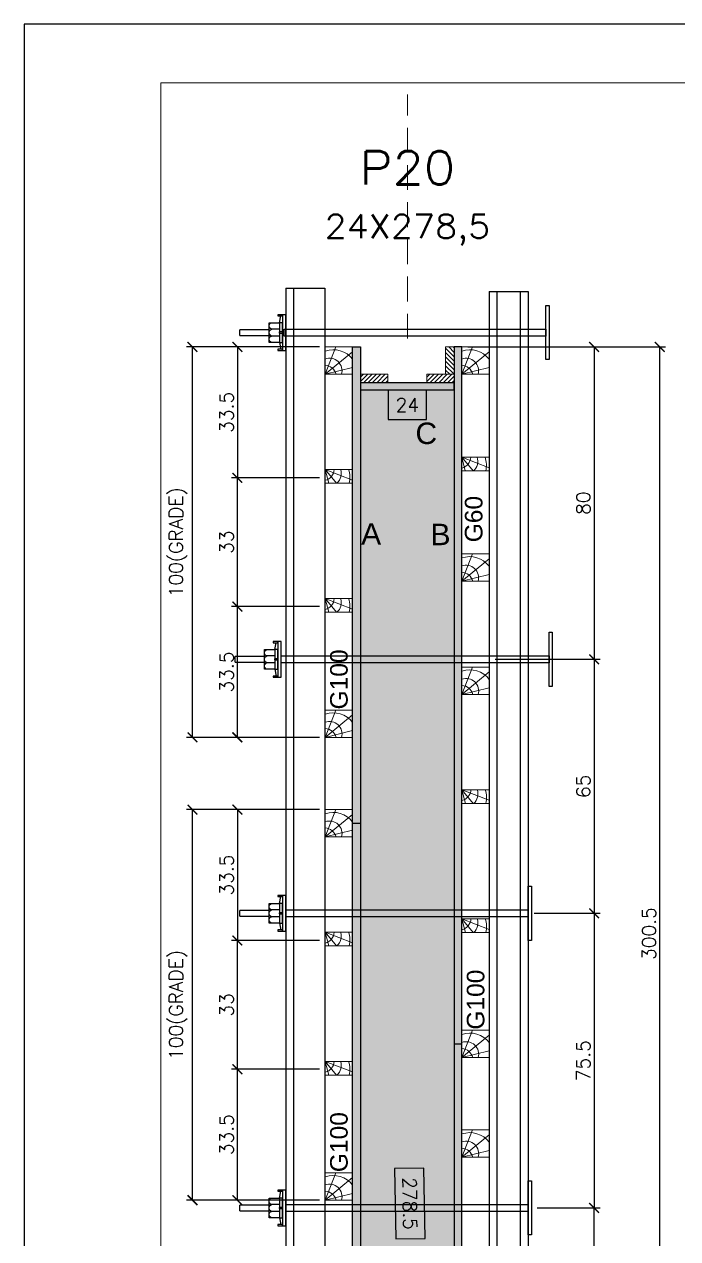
# Model space of a CAD drawing. Extents: x -23436 to 4767, y -4131 to 9755.
# Drawn here: x -17506 to -17172, y 2210 to 2832 of the extents above; entities that cross this region are included whole.
import ezdxf
from ezdxf.enums import TextEntityAlignment as Align

# ---------------------------------------------------------------- set-up
doc = ezdxf.new("R2010")
doc.units = 0
doc.header["$PDMODE"] = 2
doc.header["$PDSIZE"] = 10
doc.linetypes.add('CABLIN', pattern=[0.35, 0.25, -0.1])
doc.linetypes.add('HIDDEN', pattern=[9.525, 6.35, -3.175])
doc.layers.get('0').update_dxf_attribs({"lineweight": 13})
doc.layers.get('Defpoints').update_dxf_attribs({"lineweight": 13})
for name, color, linetype in [('Barra de Ancoragem', 20, 'Continuous'), ('CHAPA', 1, 'Continuous'), ('Concreto', 250, 'HIDDEN'), ('Cota', 4, 'Continuous'), ('Cota Seção (2x)', 4, 'Continuous'), ('Hachura', 252, 'CABLIN'), ('MB Logo', 254, 'Continuous'), ('MEIO_PONT', 93, 'Continuous'), ('Painéis', 30, 'Continuous'), ('Perfil Metálico', 224, 'Continuous'), ('Texto de Titulo', 7, 'Continuous'), ('Texto Qtd Sarr', 242, 'Continuous'), ('TEXTO_GERAL', 7, 'Continuous')]:
    doc.layers.add(name, color=color, linetype=linetype)
for name, color, linetype, lineweight in [('FOLHA MB', 7, 'Continuous', 13), ('Madeira', 100, 'Continuous', 13), ('sarrafo', 93, 'Continuous', 13), ('Texto Seção', 7, 'Continuous', 15)]:
    doc.layers.add(name, color=color, linetype=linetype, lineweight=lineweight)
doc.layers.add('Laje_Perimetro', color=7, linetype='Continuous', plot=False)
doc.styles.add('ARIAL', font='arial.ttf', dxfattribs={"oblique": 15, "height": 25})
doc.styles.add('ROMANS', font='romans.shx')
doc.styles.add('SANSSERIF', font='sas_____.pfb')
doc.dimstyles.new('COTA SECAO', dxfattribs={"dimtxt": 7, "dimasz": 5, "dimexe": 3, "dimexo": 3, "dimgap": 2, "dimtad": 3, "dimdec": 1, "dimlfac": 0.5, "dimzin": 12, "dimdsep": 46, "dimtxsty": 'ROMANS', "dimblk": 'ARCHTICK', "dimcen": 0, "dimclrd": 4, "dimclre": 4, "dimclrt": 1, "dimadec": 1, "dimazin": 3, "dimtfac": 1, "dimtdec": 1, "dimtmove": 0, "dimatfit": 3, "dimldrblk": 'OBLIQUE', "dimfxl": 0, "dimtolj": 1, "dimtzin": 12, "dimarcsym": 0})
doc.dimstyles.new('SECÇÃO 2', dxfattribs={"dimtxt": 7, "dimasz": 6, "dimexe": 0.18, "dimexo": 2, "dimgap": -4, "dimtad": 3, "dimdec": 1, "dimlfac": 0.5, "dimzin": 12, "dimdsep": 46, "dimtxsty": 'ROMANS', "dimblk": 'ARCHTICK', "dimcen": 0.09, "dimse1": 1, "dimse2": 1, "dimsd1": 1, "dimsd2": 1, "dimclrd": 180, "dimclre": 5, "dimclrt": 1, "dimadec": 0, "dimazin": 3, "dimtfac": 1, "dimtdec": 1, "dimtofl": 0, "dimtmove": 0, "dimatfit": 3, "dimldrblk": 'ARCHTICK', "dimfxl": 0, "dimtolj": 1, "dimtzin": 0, "dimarcsym": 0})

# ---------------------------------------------------------------- blocks, each defined once
blk = doc.blocks.new('A$C169d8357')
at = {"layer": 'FOLHA MB', "color": 1}
for points in [[(0, 1199.94), (0, 149.94), (1485.02, 149.94), (1485.02, 1199.94)], [(70, 1169.94), (70, 179.94), (1455.02, 179.94), (1455.02, 1169.94)]]:
    blk.add_lwpolyline(points, close=True, dxfattribs=at)
blk = doc.blocks.new('titulo1')
at = {"layer": 'Defpoints', "color": 252, "linetype": 'HIDDEN', "ltscale": 2}
blk.add_line((0, 0), (0, 125), dxfattribs=at)
at = {"layer": 'Defpoints', "style": 'ROMANS', "oblique": 15}
blk.add_attdef('FOLHA', text='', height=10, dxfattribs=at).set_placement((0, 15.58), align=Align.MIDDLE_CENTER)
at = {"layer": 'Texto Qtd Sarr', "color": 3, "style": 'ROMANS', "oblique": 15}
for tag, height, p in [('TITULO', 17, (0, 71.45)), ('SEÇÃO', 12, (0, 41.55))]:
    blk.add_attdef(tag, text='', height=height, dxfattribs=at).set_placement(p, align=Align.MIDDLE_CENTER)
blk = doc.blocks.new('ERTYERTYUYTURTYUTRYU')
at = {"layer": 'Barra de Ancoragem'}
for p, q in [((8963.33, 10873.8), (8963.33, 10855.54)), ((8964.88, 10869.68), (8964.1, 10873.21)), ((8985.14, 10863.2), (8985.14, 10866.14)), ((8964.88, 10859.66), (8964.1, 10856.13))]:
    blk.add_line(p, q, dxfattribs=at)
at = {"layer": 'Barra de Ancoragem', "flags": 128}
for points in [[(8961.54, 10855.54), (8961.54, 10873.8), (8963.33, 10873.8), (8963.33, 10855.54)], [(8963.33, 10873.8), (8965.7, 10873.8), (8965.7, 10873.21), (8963.33, 10873.21)], [(8963.33, 10869.68), (8964.88, 10869.68), (8964.88, 10859.66), (8963.33, 10859.66)], [(8963.33, 10856.13), (8965.7, 10856.13), (8965.7, 10855.54), (8963.33, 10855.54)]]:
    blk.add_lwpolyline(points, close=True, dxfattribs=at)
for points in [[(8964.88, 10859.66), (8970.14, 10859.66), (8970.14, 10869.68), (8964.88, 10869.68)], [(8964.88, 10864.37), (8963.33, 10864.37), (8963.33, 10864.96), (8964.88, 10864.96), (8964.88, 10864.37), (8964.88, 10864.96)], [(8985.14, 10863.2), (8970.14, 10863.2), (8970.14, 10866.14), (8985.14, 10866.14)]]:
    blk.add_lwpolyline(points, dxfattribs=at)
for points in [[(8964.88, 10866.44), (8968.96, 10866.44, 0.729796), (8968.96, 10869.68, 0.729796)], [(8964.88, 10862.9), (8968.96, 10862.9, 0.666667), (8968.96, 10866.44, 0.666667)]]:
    blk.add_lwpolyline(points, format="xyb", dxfattribs=at)
at = {"layer": 'Barra de Ancoragem'}
blk.add_arc((8968.44, 10861.28), 1.7, 287.75636, 72.24364, dxfattribs=at)
blk = doc.blocks.new('*D1012')
at = {"layer": 'Cota Seção (2x)', "color": 180, "lineweight": -2, "transparency": 16777216}
for p, q in [((-17301.76, 2246.42), (-17316.76, 2246.15)), ((-17316.76, 2246.15), (-17316.13, 2210.16)), ((-17301.14, 2210.42), (-17301.76, 2246.42)), ((-17316.13, 2210.16), (-17301.14, 2210.42))]:
    blk.add_line(p, q, dxfattribs=at)
at = {"layer": 'Defpoints', "color": 0, "transparency": 16777216}
for p in [(-17327.72, 2644.29), (-17286.25, 2645.02), (-17286.25, 2088)]:
    blk.add_point(p, dxfattribs=at)
at = {"layer": 'Cota Seção (2x)', "color": 1, "transparency": 16777216, "insert": (-17308.95, 2228.29), "char_height": 7, "attachment_point": 5, "rotation": 271.00154, "style": 'ROMANS'}
blk.add_mtext('\\A1;278.5', dxfattribs=at)
blk = doc.blocks.new('_ArchTick')
at = {"color": 0, "linetype": 'ByBlock', "const_width": 0.15}
blk.add_lwpolyline([(-0.5, -0.5), (0.5, 0.5)], dxfattribs=at)
blk = doc.blocks.new('*D1013')
at = {"layer": 'Cota Seção (2x)', "color": 180, "lineweight": -2, "transparency": 16777216}
for p, q in [((-17300.41, 2644.83), (-17320.08, 2644.83)), ((-17320.08, 2644.83), (-17320.08, 2629.83)), ((-17300.41, 2629.83), (-17300.41, 2644.83)), ((-17320.08, 2629.83), (-17300.41, 2629.83))]:
    blk.add_line(p, q, dxfattribs=at)
at = {"layer": 'Defpoints', "color": 0, "transparency": 16777216}
for p in [(-17334.25, 2627.7), (-17334.25, 2625.83), (-17286.25, 2627.7)]:
    blk.add_point(p, dxfattribs=at)
at = {"layer": 'Cota Seção (2x)', "color": 1, "transparency": 16777216, "insert": (-17310.25, 2637.33), "char_height": 7, "attachment_point": 5, "style": 'ROMANS'}
blk.add_mtext('\\A1;24', dxfattribs=at)
blk = doc.blocks.new('*D1014')
at = {"layer": 'Cota', "color": 4, "lineweight": -2, "transparency": 16777216}
for p, q in [((-17279.25, 2667.02), (-17177.97, 2667.02)), ((-17180.97, 2066), (-17180.97, 2667.02)), ((-17279.25, 2066), (-17177.97, 2066))]:
    blk.add_line(p, q, dxfattribs=at)
at = {"layer": 'Defpoints', "color": 0, "transparency": 16777216}
for p in [(-17282.25, 2667.02), (-17180.97, 2667.02), (-17282.25, 2066)]:
    blk.add_point(p, dxfattribs=at)
at = {"layer": 'Cota', "color": 4, "lineweight": -2, "transparency": 16777216, "xscale": 5, "yscale": 5, "zscale": 5}
for p, rotation in [((-17180.97, 2667.02), 90), ((-17180.97, 2066), 270)]:
    blk.add_blockref('_ArchTick', p, dxfattribs=dict(at, rotation=rotation))
at = {"layer": 'Cota', "color": 1, "transparency": 16777216, "insert": (-17186.47, 2366.51), "char_height": 7, "attachment_point": 5, "rotation": 90, "style": 'ROMANS'}
blk.add_mtext('\\A1;300.5', dxfattribs=at)
blk = doc.blocks.new('_OBLIQUE')
at = {"color": 0, "linetype": 'ByBlock', "lineweight": -2}
for p, q in [((0, 0), (-1, 0)), ((-0.5, -0.5), (0.5, 0.5))]:
    blk.add_line(p, q, dxfattribs=at)
blk = doc.blocks.new('PONTALETE')
at = {"layer": 'Madeira'}
for q in [(2.71, 7), (7, 5.76), (7, 1.74)]:
    blk.add_line((0, 0), q, dxfattribs=at)
blk.add_lwpolyline([(0, 0), (7, 0), (7, 7), (0, 7)], close=True, dxfattribs=at)
for centre, radius, start, end in [((2.04, 0.06), 6.23, 37.2818, 109.0913), ((1.09, 0.9), 3.19, 343.603, 109.9847), ((-0.21, -0.78), 3.09, 14.6322, 86.0383)]:
    blk.add_arc(centre, radius, start, end, dxfattribs=at)
blk = doc.blocks.new('MEIO PONTALETE')
at = {"layer": 'Madeira'}
for q in [(2.71, 7), (3.5, 2.88), (3.5, 0.87)]:
    blk.add_line((0, 0), q, dxfattribs=at)
blk.add_lwpolyline([(0, 0), (3.5, 0), (3.5, 7), (0, 7)], close=True, dxfattribs=at)
for centre, radius, start, end in [((2.04, 0.06), 6.23, 76.4499, 109.0913), ((1.09, 0.9), 3.19, 40.9063, 109.9847), ((-0.21, -0.78), 3.09, 14.6322, 86.0383)]:
    blk.add_arc(centre, radius, start, end, dxfattribs=at)
blk = doc.blocks.new('*D1018')
at = {"layer": 'Cota Seção (2x)', "color": 4, "lineweight": -2, "transparency": 16777216}
for p, q in [((-17355.26, 2534.02), (-17400.27, 2534.02)), ((-17397.27, 2467.02), (-17397.27, 2534.02)), ((-17355.29, 2467.02), (-17400.27, 2467.02))]:
    blk.add_line(p, q, dxfattribs=at)
at = {"layer": 'Defpoints', "color": 0, "transparency": 16777216}
for p in [(-17397.27, 2534.02), (-17352.26, 2534.02), (-17352.29, 2467.02)]:
    blk.add_point(p, dxfattribs=at)
at = {"layer": 'Cota Seção (2x)', "color": 4, "lineweight": -2, "transparency": 16777216, "xscale": 5, "yscale": 5, "zscale": 5}
for p, rotation in [((-17397.27, 2534.02), 90), ((-17397.27, 2467.02), 270)]:
    blk.add_blockref('_ArchTick', p, dxfattribs=dict(at, rotation=rotation))
at = {"layer": 'Cota Seção (2x)', "color": 1, "transparency": 16777216, "insert": (-17402.77, 2500.52), "char_height": 7, "attachment_point": 5, "rotation": 90, "style": 'ROMANS'}
blk.add_mtext('\\A1;33.5', dxfattribs=at)
blk = doc.blocks.new('*D1019')
at = {"layer": 'Cota Seção (2x)', "color": 4, "lineweight": -2, "transparency": 16777216}
for p, q in [((-17355.29, 2667.02), (-17400.27, 2667.02)), ((-17397.27, 2667.02), (-17397.27, 2599.98)), ((-17355.28, 2599.98), (-17400.27, 2599.98))]:
    blk.add_line(p, q, dxfattribs=at)
at = {"layer": 'Defpoints', "color": 0, "transparency": 16777216}
for p in [(-17352.29, 2667.02), (-17397.27, 2599.98), (-17352.28, 2599.98)]:
    blk.add_point(p, dxfattribs=at)
at = {"layer": 'Cota Seção (2x)', "color": 4, "lineweight": -2, "transparency": 16777216, "xscale": 5, "yscale": 5, "zscale": 5}
for p, rotation in [((-17397.27, 2667.02), 90), ((-17397.27, 2599.98), 270)]:
    blk.add_blockref('_ArchTick', p, dxfattribs=dict(at, rotation=rotation))
at = {"layer": 'Cota Seção (2x)', "color": 1, "transparency": 16777216, "insert": (-17402.77, 2633.5), "char_height": 7, "attachment_point": 5, "rotation": 90, "style": 'ROMANS'}
blk.add_mtext('\\A1;33.5', dxfattribs=at)
blk = doc.blocks.new('*D1020')
at = {"layer": 'Cota Seção (2x)', "color": 4, "lineweight": -2, "transparency": 16777216}
for p, q in [((-17355.28, 2599.98), (-17400.27, 2599.98)), ((-17397.27, 2534.02), (-17397.27, 2599.98)), ((-17355.29, 2534.02), (-17400.27, 2534.02))]:
    blk.add_line(p, q, dxfattribs=at)
at = {"layer": 'Defpoints', "color": 0, "transparency": 16777216}
for p in [(-17397.27, 2599.98), (-17352.28, 2599.98), (-17352.29, 2534.02)]:
    blk.add_point(p, dxfattribs=at)
at = {"layer": 'Cota Seção (2x)', "color": 4, "lineweight": -2, "transparency": 16777216, "xscale": 5, "yscale": 5, "zscale": 5}
for p, rotation in [((-17397.27, 2599.98), 90), ((-17397.27, 2534.02), 270)]:
    blk.add_blockref('_ArchTick', p, dxfattribs=dict(at, rotation=rotation))
at = {"layer": 'Cota Seção (2x)', "color": 1, "transparency": 16777216, "insert": (-17402.77, 2567), "char_height": 7, "attachment_point": 5, "rotation": 90, "style": 'ROMANS'}
blk.add_mtext('\\A1;33', dxfattribs=at)
blk = doc.blocks.new('*D1021')
at = {"layer": 'Cota Seção (2x)', "color": 4, "lineweight": -2, "transparency": 16777216}
for p, q in [((-17355.25, 2667.02), (-17423.26, 2667.02)), ((-17420.26, 2467.02), (-17420.26, 2667.02)), ((-17355.29, 2467.02), (-17423.26, 2467.02))]:
    blk.add_line(p, q, dxfattribs=at)
at = {"layer": 'Defpoints', "color": 0, "transparency": 16777216}
for p in [(-17420.26, 2667.02), (-17352.25, 2667.02), (-17352.29, 2467.02)]:
    blk.add_point(p, dxfattribs=at)
at = {"layer": 'Cota Seção (2x)', "color": 4, "lineweight": -2, "transparency": 16777216, "xscale": 5, "yscale": 5, "zscale": 5}
for p, rotation in [((-17420.26, 2667.02), 90), ((-17420.26, 2467.02), 270)]:
    blk.add_blockref('_ArchTick', p, dxfattribs=dict(at, rotation=rotation))
at = {"layer": 'Cota Seção (2x)', "color": 1, "transparency": 16777216, "insert": (-17427.59, 2567.02), "char_height": 7, "attachment_point": 5, "rotation": 90, "style": 'ROMANS'}
blk.add_mtext('\\A1;100(GRADE)', dxfattribs=at)
blk = doc.blocks.new('*D1022')
at = {"layer": 'Cota Seção (2x)', "color": 4, "lineweight": -2, "transparency": 16777216}
for p, q in [((-17355.26, 2297.02), (-17400.27, 2297.02)), ((-17397.27, 2230.02), (-17397.27, 2297.02)), ((-17355.29, 2230.02), (-17400.27, 2230.02))]:
    blk.add_line(p, q, dxfattribs=at)
at = {"layer": 'Defpoints', "color": 0, "transparency": 16777216}
for p in [(-17397.27, 2297.02), (-17352.26, 2297.02), (-17352.29, 2230.02)]:
    blk.add_point(p, dxfattribs=at)
at = {"layer": 'Cota Seção (2x)', "color": 4, "lineweight": -2, "transparency": 16777216, "xscale": 5, "yscale": 5, "zscale": 5}
for p, rotation in [((-17397.27, 2297.02), 90), ((-17397.27, 2230.02), 270)]:
    blk.add_blockref('_ArchTick', p, dxfattribs=dict(at, rotation=rotation))
at = {"layer": 'Cota Seção (2x)', "color": 1, "transparency": 16777216, "insert": (-17402.77, 2263.52), "char_height": 7, "attachment_point": 5, "rotation": 90, "style": 'ROMANS'}
blk.add_mtext('\\A1;33.5', dxfattribs=at)
blk = doc.blocks.new('*D1023')
at = {"layer": 'Cota Seção (2x)', "color": 4, "lineweight": -2, "transparency": 16777216}
for p, q in [((-17355.29, 2430.02), (-17400.27, 2430.02)), ((-17397.27, 2430.02), (-17397.27, 2362.98)), ((-17355.28, 2362.98), (-17400.27, 2362.98))]:
    blk.add_line(p, q, dxfattribs=at)
at = {"layer": 'Defpoints', "color": 0, "transparency": 16777216}
for p in [(-17352.29, 2430.02), (-17397.27, 2362.98), (-17352.28, 2362.98)]:
    blk.add_point(p, dxfattribs=at)
at = {"layer": 'Cota Seção (2x)', "color": 4, "lineweight": -2, "transparency": 16777216, "xscale": 5, "yscale": 5, "zscale": 5}
for p, rotation in [((-17397.27, 2430.02), 90), ((-17397.27, 2362.98), 270)]:
    blk.add_blockref('_ArchTick', p, dxfattribs=dict(at, rotation=rotation))
at = {"layer": 'Cota Seção (2x)', "color": 1, "transparency": 16777216, "insert": (-17402.77, 2396.5), "char_height": 7, "attachment_point": 5, "rotation": 90, "style": 'ROMANS'}
blk.add_mtext('\\A1;33.5', dxfattribs=at)
blk = doc.blocks.new('*D1024')
at = {"layer": 'Cota Seção (2x)', "color": 4, "lineweight": -2, "transparency": 16777216}
for p, q in [((-17355.28, 2362.98), (-17400.27, 2362.98)), ((-17397.27, 2297.02), (-17397.27, 2362.98)), ((-17355.29, 2297.02), (-17400.27, 2297.02))]:
    blk.add_line(p, q, dxfattribs=at)
at = {"layer": 'Defpoints', "color": 0, "transparency": 16777216}
for p in [(-17397.27, 2362.98), (-17352.28, 2362.98), (-17352.29, 2297.02)]:
    blk.add_point(p, dxfattribs=at)
at = {"layer": 'Cota Seção (2x)', "color": 4, "lineweight": -2, "transparency": 16777216, "xscale": 5, "yscale": 5, "zscale": 5}
for p, rotation in [((-17397.27, 2362.98), 90), ((-17397.27, 2297.02), 270)]:
    blk.add_blockref('_ArchTick', p, dxfattribs=dict(at, rotation=rotation))
at = {"layer": 'Cota Seção (2x)', "color": 1, "transparency": 16777216, "insert": (-17402.77, 2330), "char_height": 7, "attachment_point": 5, "rotation": 90, "style": 'ROMANS'}
blk.add_mtext('\\A1;33', dxfattribs=at)
blk = doc.blocks.new('*D1025')
at = {"layer": 'Cota Seção (2x)', "color": 4, "lineweight": -2, "transparency": 16777216}
for p, q in [((-17355.25, 2430.02), (-17423.26, 2430.02)), ((-17420.26, 2230.02), (-17420.26, 2430.02)), ((-17355.29, 2230.02), (-17423.26, 2230.02))]:
    blk.add_line(p, q, dxfattribs=at)
at = {"layer": 'Defpoints', "color": 0, "transparency": 16777216}
for p in [(-17420.26, 2430.02), (-17352.25, 2430.02), (-17352.29, 2230.02)]:
    blk.add_point(p, dxfattribs=at)
at = {"layer": 'Cota Seção (2x)', "color": 4, "lineweight": -2, "transparency": 16777216, "xscale": 5, "yscale": 5, "zscale": 5}
for p, rotation in [((-17420.26, 2430.02), 90), ((-17420.26, 2230.02), 270)]:
    blk.add_blockref('_ArchTick', p, dxfattribs=dict(at, rotation=rotation))
at = {"layer": 'Cota Seção (2x)', "color": 1, "transparency": 16777216, "insert": (-17427.59, 2330.02), "char_height": 7, "attachment_point": 5, "rotation": 90, "style": 'ROMANS'}
blk.add_mtext('\\A1;100(GRADE)', dxfattribs=at)
blk = doc.blocks.new('*D1026')
at = {"layer": 'Cota Seção (2x)', "color": 4, "lineweight": -2, "transparency": 16777216}
for p, q in [((-17265.31, 2667.02), (-17211.57, 2667.02)), ((-17214.57, 2667.02), (-17214.57, 2507.02)), ((-17265.31, 2507.02), (-17211.57, 2507.02))]:
    blk.add_line(p, q, dxfattribs=at)
at = {"layer": 'Defpoints', "color": 0, "transparency": 16777216}
for p in [(-17268.31, 2667.02), (-17268.31, 2507.02), (-17214.57, 2507.02)]:
    blk.add_point(p, dxfattribs=at)
at = {"layer": 'Cota Seção (2x)', "color": 4, "lineweight": -2, "transparency": 16777216, "xscale": 5, "yscale": 5, "zscale": 5}
for p, rotation in [((-17214.57, 2667.02), 90), ((-17214.57, 2507.02), 270)]:
    blk.add_blockref('_ArchTick', p, dxfattribs=dict(at, rotation=rotation))
at = {"layer": 'Cota Seção (2x)', "color": 1, "transparency": 16777216, "insert": (-17220.07, 2587.02), "char_height": 7, "attachment_point": 5, "rotation": 90, "style": 'ROMANS'}
blk.add_mtext('\\A1;80', dxfattribs=at)
blk = doc.blocks.new('*D1027')
at = {"layer": 'Cota Seção (2x)', "color": 4, "lineweight": -2, "transparency": 16777216}
for p, q in [((-17243.69, 2226.03), (-17211.57, 2226.03)), ((-17214.57, 2066.03), (-17214.57, 2226.03)), ((-17211.24, 2066.03), (-17217.57, 2066.03))]:
    blk.add_line(p, q, dxfattribs=at)
at = {"layer": 'Defpoints', "color": 0, "transparency": 16777216}
for p in [(-17246.69, 2226.03), (-17214.57, 2226.03), (-17208.24, 2066.03)]:
    blk.add_point(p, dxfattribs=at)
at = {"layer": 'Cota Seção (2x)', "color": 4, "lineweight": -2, "transparency": 16777216, "xscale": 5, "yscale": 5, "zscale": 5}
for p, rotation in [((-17214.57, 2226.03), 90), ((-17214.57, 2066.03), 270)]:
    blk.add_blockref('_ArchTick', p, dxfattribs=dict(at, rotation=rotation))
at = {"layer": 'Cota Seção (2x)', "color": 1, "transparency": 16777216, "insert": (-17220.07, 2146.03), "char_height": 7, "attachment_point": 5, "rotation": 90, "style": 'ROMANS'}
blk.add_mtext('\\A1;80', dxfattribs=at)
blk = doc.blocks.new('*D1028')
at = {"layer": 'Cota Seção (2x)', "color": 4, "lineweight": -2, "transparency": 16777216}
for p, q in [((-17222.06, 2507.02), (-17211.57, 2507.02)), ((-17214.57, 2507.02), (-17214.57, 2376.92)), ((-17245.31, 2376.92), (-17211.57, 2376.92))]:
    blk.add_line(p, q, dxfattribs=at)
at = {"layer": 'Defpoints', "color": 0, "transparency": 16777216}
for p in [(-17225.06, 2507.02), (-17248.31, 2376.92), (-17214.57, 2376.92)]:
    blk.add_point(p, dxfattribs=at)
at = {"layer": 'Cota Seção (2x)', "color": 4, "lineweight": -2, "transparency": 16777216, "xscale": 5, "yscale": 5, "zscale": 5}
for p, rotation in [((-17214.57, 2507.02), 90), ((-17214.57, 2376.92), 270)]:
    blk.add_blockref('_ArchTick', p, dxfattribs=dict(at, rotation=rotation))
at = {"layer": 'Cota Seção (2x)', "color": 1, "transparency": 16777216, "insert": (-17220.07, 2441.97), "char_height": 7, "attachment_point": 5, "rotation": 90, "style": 'ROMANS'}
blk.add_mtext('\\A1;65', dxfattribs=at)
blk = doc.blocks.new('*D1029')
at = {"layer": 'Cota Seção (2x)', "color": 4, "lineweight": -2, "transparency": 16777216}
for p, q in [((-17245.31, 2376.92), (-17211.57, 2376.92)), ((-17214.57, 2376.92), (-17214.57, 2226.02)), ((-17222.06, 2226.02), (-17211.57, 2226.02))]:
    blk.add_line(p, q, dxfattribs=at)
at = {"layer": 'Defpoints', "color": 0, "transparency": 16777216}
for p in [(-17248.31, 2376.92), (-17225.06, 2226.02), (-17214.57, 2226.02)]:
    blk.add_point(p, dxfattribs=at)
at = {"layer": 'Cota Seção (2x)', "color": 4, "lineweight": -2, "transparency": 16777216, "xscale": 5, "yscale": 5, "zscale": 5}
for p, rotation in [((-17214.57, 2376.92), 90), ((-17214.57, 2226.02), 270)]:
    blk.add_blockref('_ArchTick', p, dxfattribs=dict(at, rotation=rotation))
at = {"layer": 'Cota Seção (2x)', "color": 1, "transparency": 16777216, "insert": (-17220.07, 2301.47), "char_height": 7, "attachment_point": 5, "rotation": 90, "style": 'ROMANS'}
blk.add_mtext('\\A1;75.5', dxfattribs=at)

msp = doc.modelspace()

# ---------------------------------------------------------------- hatches: boundary and pattern name
at = {"layer": 'Concreto'}
h = msp.add_hatch(dxfattribs=at)
h.set_pattern_fill('AR-CONC', color=256, scale=0.1, angle=90)
h.set_pattern_definition([(140, (-6795.234, -5860.34), (1.593909, 18.218467), [1.905, -20.955]), (85, (-6795.234, -5860.34), (-19.105685, -3.524342), [1.524, -16.764058]), (190.45144, (-6795.101, -5858.822), (-17.511775, 14.694125), [1.619, -17.809024]), (136.1842, (-6800.314, -5860.34), (4.204233, 27.107904), [2.8575, -31.4325]), (186.63556, (-6799.963, -5858.08), (-24.74261, 23.740413), [2.4285, -26.71356]), (81.18415, (-6800.314, -5860.34), (-24.74261, 23.740413), [2.285997, -25.145973]), (111, (-6799.044, -5857.8), (10.22652, 15.161439), [1.905, -20.955]), (56, (-6799.044, -5857.8), (-18.418797, 6.180203), [1.524, -16.764]), (161.45145, (-6798.192, -5856.537), (-8.192277, 21.341642), [1.619, -17.808994]), (127.5, (-6795.234, -5860.34), (-8.455504, 0.3088603), [0, -16.5608, 0, -17.018, 0, -16.8275]), (97.5, (-6795.234, -5860.34), (-10.0180575, 6.681966), [0, -9.7028, 0, -16.1798, 0, -6.4135]), (57.5, (-6795.234, -5866.0044), (0.5728744, 13.5590595), [0, -6.35, 0, -19.812, 0, -26.289]), (47.5, (-6795.234, -5868.544), (-2.542649, 14.812918), [0, -8.255, 0, -13.1572, 0, -18.669])])
h.paths.add_polyline_path([(-17334.247, 2088.247), (-17334.247, 2645.079), (-17286.247, 2644.579), (-17286.247, 2087.747)])
at = {"layer": 'Hachura'}
h = msp.add_hatch(color=256, dxfattribs=at)
h.dxf.hatch_style = 1
h.paths.add_polyline_path([(-17334.247, 2065.997), (-17338.247, 2065.997), (-17338.247, 2667.017), (-17334.247, 2667.017)])
h = msp.add_hatch(dxfattribs=at)
h.set_pattern_fill('ANSI31', color=256, scale=0.5, angle=450, style=0)
h.set_pattern_definition([(135, (-40215.655, 11790.9691), (-1.12253202, -1.12253202), [])])
h.paths.add_polyline_path([(-17286.247, 2653.017), (-17290.647, 2653.017), (-17290.647, 2667.017), (-17286.247, 2667.017)])
h = msp.add_hatch(color=256, dxfattribs=at)
h.dxf.hatch_style = 1
h.paths.add_polyline_path([(-17286.247, 2065.997), (-17282.247, 2065.997), (-17282.247, 2667.017), (-17286.247, 2667.017)])
h = msp.add_hatch(dxfattribs=at)
h.set_pattern_fill('ANSI31', color=256, scale=0.5, angle=540, style=0)
h.set_pattern_definition([(225, (-26823.1987, -20276.3909), (1.12253202, -1.12253202), [])])
h.paths.add_polyline_path([(-17334.247, 2653.017), (-17334.247, 2648.617), (-17320.247, 2648.617), (-17320.247, 2653.017)])
h = msp.add_hatch(dxfattribs=at)
h.set_pattern_fill('ANSI31', color=256, scale=0.5, angle=540, style=0)
h.set_pattern_definition([(225, (-26789.1987, -20276.3909), (1.12253202, -1.12253202), [])])
h.paths.add_polyline_path([(-17300.247, 2653.017), (-17300.247, 2648.617), (-17286.247, 2648.617), (-17286.247, 2653.017)])
h = msp.add_hatch(color=256, dxfattribs=at)
h.dxf.hatch_style = 1
h.paths.add_polyline_path([(-17334.247, 2648.617), (-17334.247, 2645.017), (-17286.247, 2645.017), (-17286.247, 2648.617)])

# ---------------------------------------------------------------- linework, layer by layer
for points in [[(-17338.247, 2467.017), (-17352.247, 2467.017), (-17352.247, 2667.017), (-17338.247, 2667.017)], [(-17268.314, 2667.017), (-17282.314, 2667.017), (-17282.314, 2547.017), (-17268.314, 2547.017)], [(-17268.247, 2303.006), (-17282.247, 2303.006), (-17282.247, 2503.006), (-17268.247, 2503.006)], [(-17338.247, 2230.017), (-17352.247, 2230.017), (-17352.247, 2430.017), (-17338.247, 2430.017)], [(-17268.247, 2065.997), (-17282.247, 2065.997), (-17282.247, 2265.997), (-17268.247, 2265.997)]]:
    msp.add_lwpolyline(points, close=True)
at = {"layer": 'Barra de Ancoragem', "flags": 128}
for points in [[(-17237.673, 2688.235), (-17237.673, 2660.498), (-17239.273, 2660.498), (-17239.273, 2688.235)], [(-17239.273, 2672.591), (-17373.324, 2672.591), (-17373.324, 2676.142), (-17239.273, 2676.142)], [(-17236.047, 2520.886), (-17236.047, 2493.149), (-17237.647, 2493.149), (-17237.647, 2520.886)], [(-17237.673, 2505.218), (-17374.832, 2505.218), (-17374.832, 2508.77), (-17237.673, 2508.77)], [(-17246.688, 2390.809), (-17246.688, 2363.072), (-17248.288, 2363.072), (-17248.288, 2390.809)], [(-17248.314, 2375.142), (-17372.432, 2375.142), (-17372.432, 2378.693), (-17248.314, 2378.693)], [(-17246.688, 2239.896), (-17246.688, 2212.159), (-17248.288, 2212.159), (-17248.288, 2239.896)], [(-17248.314, 2224.228), (-17372.432, 2224.228), (-17372.432, 2227.779), (-17248.314, 2227.779)]]:
    msp.add_lwpolyline(points, close=True, dxfattribs=at)
at = {"layer": 'CHAPA'}
for points in [[(-17334.247, 2065.997), (-17338.247, 2065.997), (-17338.247, 2667.017), (-17334.247, 2667.017)], [(-17286.247, 2065.997), (-17282.247, 2065.997), (-17282.247, 2667.017), (-17286.247, 2667.017)], [(-17334.247, 2648.617), (-17334.247, 2645.017), (-17286.247, 2645.017), (-17286.247, 2648.617)]]:
    msp.add_lwpolyline(points, close=True, dxfattribs=at)
at = {"layer": 'Laje_Perimetro'}
msp.add_lwpolyline([(-16021.356, 2832.259), (-17506.377, 2832.259), (-17506.377, 1782.259), (-16021.356, 1782.259)], close=True, dxfattribs=at)
at = {"layer": 'Painéis', "color": 32, "true_color": 0xcd6928}
for p, q in [((-17338.247, 2423.017), (-17334.247, 2423.017)), ((-17286.247, 2310.006), (-17282.247, 2310.006))]:
    msp.add_line(p, q, dxfattribs=at)
at = {"layer": 'Perfil Metálico'}
for p, q in [((-17372.432, 2697.075), (-17372.432, 2032.075)), ((-17372.432, 2697.075), (-17352.432, 2697.075)), ((-17368.432, 2032.075), (-17368.432, 2697.075)), ((-17352.432, 2697.075), (-17352.432, 2032.075)), ((-17268.314, 2695.475), (-17268.314, 2030.475)), ((-17268.314, 2695.475), (-17248.314, 2695.475)), ((-17264.314, 2030.475), (-17264.314, 2695.475)), ((-17252.314, 2030.475), (-17252.314, 2695.475)), ((-17248.314, 2695.475), (-17248.314, 2030.475))]:
    msp.add_line(p, q, dxfattribs=at)
at = {"layer": 'sarrafo'}
for points in [[(-17290.647, 2667.017), (-17290.647, 2653.017), (-17286.247, 2653.017), (-17286.247, 2667.017)], [(-17290.647, 2667.017), (-17290.647, 2653.017), (-17286.247, 2653.017), (-17286.247, 2667.017)], [(-17320.247, 2648.617), (-17334.247, 2648.617), (-17334.247, 2653.017), (-17320.247, 2653.017)], [(-17320.247, 2648.617), (-17334.247, 2648.617), (-17334.247, 2653.017), (-17320.247, 2653.017)], [(-17286.247, 2648.617), (-17300.247, 2648.617), (-17300.247, 2653.017), (-17286.247, 2653.017)], [(-17286.247, 2648.617), (-17300.247, 2648.617), (-17300.247, 2653.017), (-17286.247, 2653.017)]]:
    msp.add_lwpolyline(points, close=True, dxfattribs=at)

# ---------------------------------------------------------------- block references
at = {"xscale": -1}
for p in [(-8410.887, -8190.302), (-8413.287, -8357.693), (-8410.887, -8487.751), (-8410.887, -8638.665)]:
    msp.add_blockref('ERTYERTYUYTURTYUTRYU', p, dxfattribs=at)
at = {"layer": 'Madeira', "xscale": 2, "yscale": 2, "zscale": 2}
for p in [(-17352.247, 2653.017), (-17282.247, 2489.006), (-17352.247, 2467.017), (-17352.247, 2416.017), (-17282.247, 2303.006), (-17282.247, 2251.997), (-17352.247, 2230.017)]:
    msp.add_blockref('PONTALETE', p, dxfattribs=at)
at = {"layer": 'Madeira', "xscale": 1.999999997962732, "yscale": 1.999999997962732, "zscale": 1.999999997962732, "rotation": 269.9999999999999}
for p in [(-17352.247, 2604.242), (-17352.247, 2538.084), (-17282.247, 2440.231), (-17282.247, 2374.073), (-17352.247, 2367.242), (-17352.247, 2301.084)]:
    msp.add_blockref('MEIO PONTALETE', p, dxfattribs=at)
at = {"layer": 'MB Logo'}
msp.add_blockref('A$C169d8357', (-17506.377, 1632.321), dxfattribs=at)
at = {"layer": 'MEIO_PONT', "xscale": 2, "yscale": 2, "zscale": 2}
for p in [(-17282.314, 2653.017), (-17282.314, 2547.017)]:
    msp.add_blockref('PONTALETE', p, dxfattribs=at)
at = {"layer": 'MEIO_PONT', "xscale": 1.999999997962732, "yscale": 1.999999997962732, "zscale": 1.999999997962732, "rotation": 270}
msp.add_blockref('MEIO PONTALETE', (-17282.314, 2610.517), dxfattribs=at)
at = {"layer": 'Texto Seção'}
ref = msp.add_blockref('titulo1', (-17310.182, 2671.275), dxfattribs=at)
ref.add_attrib('TITULO', 'P20', dxfattribs={"layer": 'Texto de Titulo', "color": 7, "height": 17, "style": 'ROMANS', "width": 1.1}).set_placement((-17310.182, 2758.775), align=Align.MIDDLE_CENTER)
ref.add_attrib('SEÇÃO', '24X278,5', dxfattribs={"layer": 'Texto de Titulo', "color": 7, "height": 12, "style": 'ROMANS', "width": 1.1}).set_placement((-17310.182, 2728.775), align=Align.MIDDLE_CENTER)

# ---------------------------------------------------------------- texts
at = {"layer": 'Texto Seção', "color": 0, "linetype": 'Continuous', "style": 'SANSSERIF'}
for p in [(-17345.283, 2481.331), (-17275.283, 2317.32), (-17345.283, 2244.331)]:
    msp.add_text('G100', height=9, rotation=90, dxfattribs=at).set_placement(p, align=Align.MIDDLE_LEFT)
at = {"layer": 'TEXTO_GERAL', "style": 'ARIAL'}
for s, p in [('C', (-17300.524, 2622.763)), ('A', (-17328.747, 2571.227)), ('B', (-17293.22, 2570.965))]:
    msp.add_text(s, height=11, dxfattribs=at).set_placement(p, align=Align.MIDDLE_CENTER)
at = {"layer": 'TEXTO_GERAL', "color": 0, "linetype": 'Continuous', "style": 'SANSSERIF'}
msp.add_text('G60', height=9, rotation=90, dxfattribs=at).set_placement((-17276.268, 2566.942), align=Align.MIDDLE_LEFT)

# ---------------------------------------------------------------- dimensions: what is measured, and where the dimension line sits
at = {"layer": 'Cota'}
dim = msp.add_linear_dim(base=(-17180.969, 2667.017), p1=(-17282.247, 2065.997), p2=(-17282.247, 2667.017), angle=90, dimstyle='COTA SECAO', dxfattribs=at)
dim.commit()
dim.dimension.update_dxf_attribs({"geometry": '*D1014', "text_midpoint": (-17186.469, 2366.507)})
at = {"layer": 'Cota Seção (2x)'}
for base, p1, p2, picture, middle in [((-17420.256, 2667.017), (-17352.291, 2467.017), (-17352.247, 2667.017), '*D1021', (-17427.59, 2567.017)), ((-17420.256, 2430.017), (-17352.291, 2230.017), (-17352.247, 2430.017), '*D1025', (-17427.59, 2330.017))]:
    dim = msp.add_linear_dim(base=base, p1=p1, p2=p2, angle=90, text='<>(GRADE)', dimstyle='COTA SECAO', dxfattribs=at)
    dim.commit()
    dim.dimension.update_dxf_attribs({"geometry": picture, "text_midpoint": middle})
for base, p1, p2, angle, dimstyle, picture, middle in [((-17397.27, 2599.976), (-17352.291, 2667.017), (-17352.276, 2599.976), 90, 'COTA SECAO', '*D1019', (-17402.77, 2633.497)), ((-17214.572, 2507.017), (-17268.314, 2667.017), (-17268.314, 2507.017), 90, 'COTA SECAO', '*D1026', (-17220.072, 2587.017)), ((-17334.247, 2625.829), (-17286.247, 2627.697), (-17334.247, 2627.697), 180, 'SECÇÃO 2', '*D1013', (-17310.247, 2637.329)), ((-17397.27, 2599.976), (-17352.291, 2534.017), (-17352.276, 2599.976), 90, 'COTA SECAO', '*D1020', (-17402.77, 2566.997)), ((-17397.27, 2534.017), (-17352.291, 2467.017), (-17352.263, 2534.017), 90, 'COTA SECAO', '*D1018', (-17402.77, 2500.517)), ((-17214.571630491, 2376.917299745), (-17225.060555376, 2507.017299743), (-17248.314426068, 2376.917299745), 90, 'COTA SECAO', '*D1028', (-17220.071630491, 2441.967299744)), ((-17397.27, 2362.976), (-17352.291, 2430.017), (-17352.276, 2362.976), 90, 'COTA SECAO', '*D1023', (-17402.77, 2396.497)), ((-17214.571630491, 2226.017299743), (-17248.314426068, 2376.917299745), (-17225.060555376, 2226.017299743), 90, 'COTA SECAO', '*D1029', (-17220.071630491, 2301.467299744)), ((-17397.27, 2362.976), (-17352.291, 2297.017), (-17352.276, 2362.976), 90, 'COTA SECAO', '*D1024', (-17402.77, 2329.997)), ((-17397.27, 2297.017), (-17352.291, 2230.017), (-17352.263, 2297.017), 90, 'COTA SECAO', '*D1022', (-17402.77, 2263.517)), ((-17214.572, 2226.027), (-17208.239, 2066.027), (-17246.688, 2226.027), 90, 'COTA SECAO', '*D1027', (-17220.072, 2146.027))]:
    dim = msp.add_linear_dim(base=base, p1=p1, p2=p2, angle=angle, dimstyle=dimstyle, dxfattribs=at)
    dim.commit()
    dim.dimension.update_dxf_attribs({"geometry": picture, "text_midpoint": middle})
dim = msp.add_linear_dim(base=(-17327.723, 2644.292), p1=(-17286.247, 2087.997), p2=(-17286.247, 2645.017), angle=91.00154, dimstyle='SECÇÃO 2', dxfattribs=at)
dim.commit()
dim.dimension.update_dxf_attribs({"geometry": '*D1012', "text_midpoint": (-17320.447, 2228.086), "dimtype": 160})

doc.saveas('drawing.dxf')
